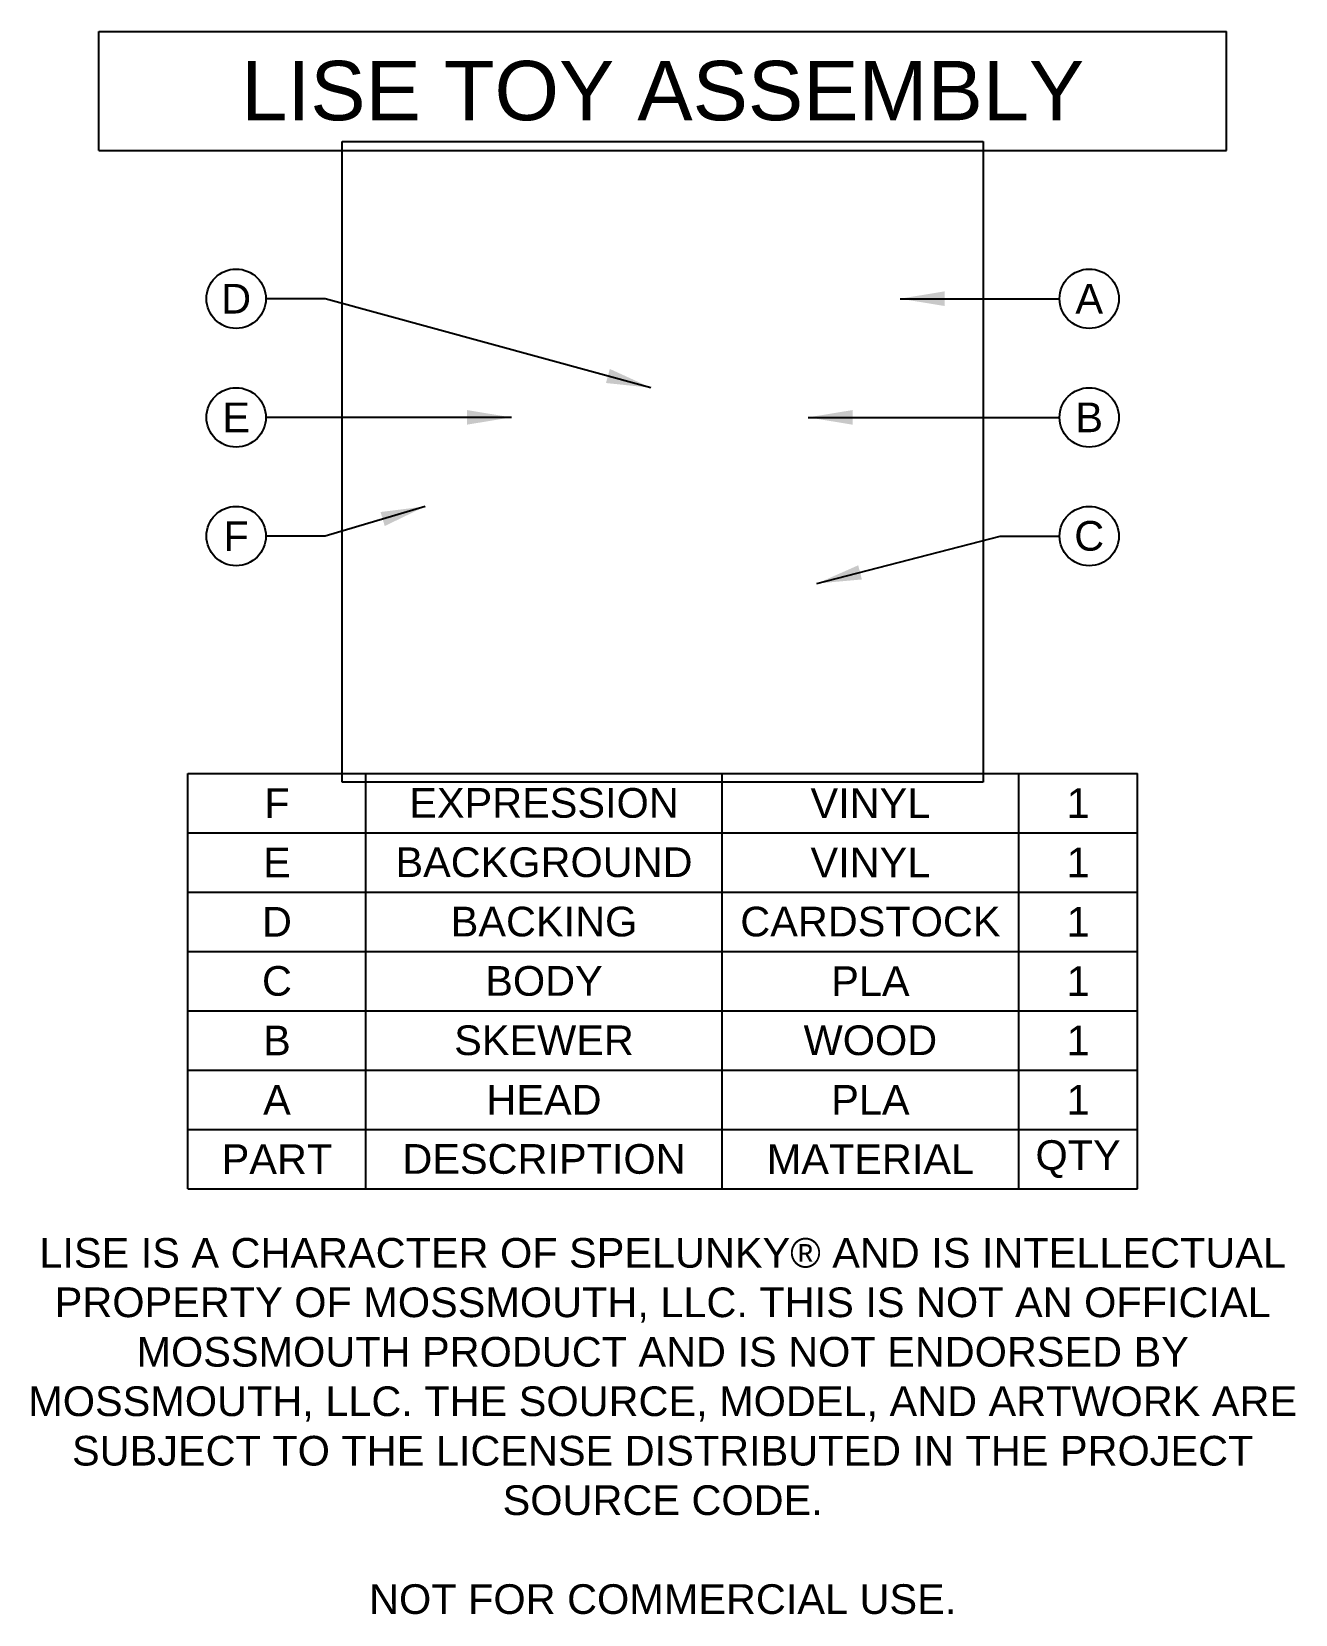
# Model space of a CAD drawing. Header units: metres. Extents: x 0 to 110, y 0 to 59.
# Drawn here: x 67.7 to 110.3, y 5.7 to 59 of the extents above; entities outside this region: 2.
import ezdxf

# ---------------------------------------------------------------- set-up
doc = ezdxf.new("R2010")
doc.units = ezdxf.units.M
doc.layers.get('0').update_dxf_attribs({"lineweight": 25})
doc.layers.add('Dimensions', color=253, linetype='Continuous', lineweight=25, true_color=0xa0a0a4)
doc.styles.add('textstyle3', font='arial.ttf')
doc.dimstyles.new('QCADDimStyle', dxfattribs={"dimtxt": 2.5, "dimasz": 2.5, "dimexe": 1.25, "dimexo": 0.625, "dimtad": 1, "dimtoh": 1, "dimdec": 4, "dimdsep": 46, "dimtxsty": 'Standard', "dimcen": 0.09, "dimadec": 0, "dimazin": 2, "dimtfac": 1, "dimtdec": 4, "dimtofl": 0, "dimtmove": 2, "dimatfit": 3, "dimfxl": 1, "dimtolj": 1, "dimtzin": 0, "dimarcsym": 0})
picture_1 = doc.add_image_def('image3.png', size_in_pixel=(1080, 1080))

msp = doc.modelspace()

# ---------------------------------------------------------------- linework, layer by layer
at = {"layer": 'Dimensions'}
for p, q in [((70, 59), (108, 59)), ((70, 55), (70, 59)), ((108, 55), (108, 59)), ((70, 55), (108, 55)), ((73, 20), (73, 34)), ((73, 34), (105, 34)), ((79, 20), (79, 34)), ((91, 20), (91, 34)), ((101, 20), (101, 34)), ((105, 20), (105, 34)), ((73, 32), (105, 32)), ((73, 30), (105, 30)), ((73, 28), (105, 28)), ((73, 26), (105, 26)), ((73, 24), (105, 24)), ((73, 22), (105, 22)), ((73, 20), (105, 20))]:
    msp.add_line(p, q, dxfattribs=at)
for centre in [(74.625, 50), (103.375, 50), (74.625, 46), (103.375, 46), (74.625, 42), (103.375, 42)]:
    msp.add_circle(centre, 1, dxfattribs=at)

# ---------------------------------------------------------------- texts
at = {"layer": 'Dimensions', "attachment_point": 5, "style": 'textstyle3'}
for s, insert, char_height in [('LISE TOY ASSEMBLY', (89, 57), 2), ('D', (74.625, 50), 1), ('A', (103.375, 50), 1), ('E', (74.625, 46), 1), ('B', (103.375, 46), 1), ('F', (74.625, 42), 1), ('C', (103.375, 42), 1), ('F', (76, 33), 1), ('EXPRESSION', (85, 33), 1), ('VINYL', (96, 33), 1), ('1', (103, 33), 1), ('E', (76, 31), 1), ('BACKGROUND', (85, 31), 1), ('VINYL', (96, 31), 1), ('1', (103, 31), 1), ('D', (76, 29), 1), ('BACKING', (85, 29), 1), ('CARDSTOCK', (96, 29), 1), ('1', (103, 29), 1), ('C', (76, 27), 1), ('BODY', (85, 27), 1), ('PLA', (96, 27), 1), ('1', (103, 27), 1), ('B', (76, 25), 1), ('SKEWER', (85, 25), 1), ('WOOD', (96, 25), 1), ('1', (103, 25), 1), ('A', (76, 23), 1), ('HEAD', (85, 23), 1), ('PLA', (96, 23), 1), ('1', (103, 23), 1), ('PART', (76, 21), 1), ('DESCRIPTION', (85, 21), 1), ('MATERIAL', (96, 21), 1), ('QTY', (103, 21), 1), ('LISE IS A CHARACTER OF SPELUNKY® AND IS INTELLECTUAL\\PPROPERTY OF MOSSMOUTH, LLC. THIS IS NOT AN OFFICIAL\\PMOSSMOUTH PRODUCT AND IS NOT ENDORSED BY\\PMOSSMOUTH, LLC. THE SOURCE, MODEL, AND ARTWORK ARE\\PSUBJECT TO THE LICENSE DISTRIBUTED IN THE PROJECT\\PSOURCE CODE.\\P\\PNOT FOR COMMERCIAL USE.', (89, 12), 1)]:
    msp.add_mtext(s, dxfattribs=dict(at, insert=insert, char_height=char_height))

# ---------------------------------------------------------------- pictures from other files: only their frames are drawn
image = msp.add_image(picture_1, insert=(78.2, 33.7), size_in_units=(21.6, 21.6))
image.dxf.flags = 7

# ---------------------------------------------------------------- leaders
at = {"layer": 'Dimensions'}
for points in [[(97, 50), (100.375, 50), (102.375, 50)], [(88.6, 47), (77.625, 50), (75.625, 50)], [(83.9, 46), (77.625, 46), (75.625, 46)], [(93.9, 46), (100.375, 46), (102.375, 46)], [(81, 43), (77.625, 42), (75.625, 42)], [(94.2, 40.4), (100.375, 42), (102.375, 42)]]:
    msp.add_leader(points, dimstyle='QCADDimStyle', override={"dimtxt": 0.18, "dimasz": 1.5, "dimexe": 0.18, "dimexo": 0.0625, "dimgap": 0.09, "dimtad": 0, "dimtih": 1, "dimzin": 0, "dimazin": 0, "dimtmove": 0}, dxfattribs=at)

doc.saveas('drawing.dxf')
